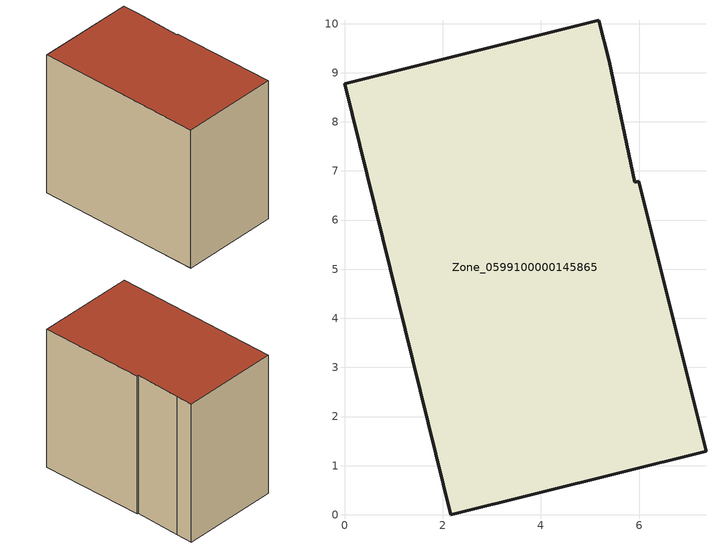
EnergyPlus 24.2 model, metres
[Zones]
Zone_0599100000145865
 floor ground (C_G): 5.39,9.23 5.91,6.77 5.99,6.79 7.36,1.3 2.16,0 0,8.78 5.18,10.07 z0
 wall outside (C_F): 2.16,0 7.36,1.3 5.99,6.79 5.91,6.77 5.39,9.23 5.18,10.07 0,8.78 2.16,0 z0:7.79
 roof outside (C_R): 5.91,6.77 5.39,9.23 5.18,10.07 0,8.78 2.16,0 7.36,1.3 5.99,6.79 z7.79
[BUILDING]
Pand.0599100000145865: North Axis=0; Terrain=City; Loads Convergence Tolerance Value=0.04; Temperature Convergence Tolerance Value=0.4; Solar Distribution=FullExterior; Maximum Number of Warmup Days=25; Minimum Number of Warmup Days=1
[Site:Location]
Rotterdam.The.Hague.AP_ZH_NLD Design_Conditions: Latitude=51.96; Longitude=4.45; Time Zone=1; Elevation=-4.5
[SITE:GROUNDTEMPERATURE:BUILDINGSURFACE]
18, 18, 18, 18, 18, 18, 18, 18, 18, 18, 18, 18
[MATERIAL] Thermal Absorptance=0.9; Solar Absorptance=0.7; Visible Absorptance=0.7
Name | Roughness | Thickness | Conductivity | Density | Specific Heat
G.TC.1975-1991 | MediumSmooth | 0.15 | 0.288461 | 540 | 1210
F.TC.1975-1991 | Rough | 0.3 | 0.230769 | 1920 | 840
R.TC.1975-1991 | MediumRough | 0.2 | 0.153846 | 1500 | 1000
[CONSTRUCTION]
C_G: G.TC.1975-1991
C_F: F.TC.1975-1991
C_R: R.TC.1975-1991
[ZONE]
Zone_0599100000145865: Type=1; Multiplier=1; Ceiling Height=Autocalculate; Volume=Autocalculate; Floor Area=autocalculate; Part of Total Floor Area=Yes
[ZONEINFILTRATION:DESIGNFLOWRATE]
Infil_Zone_0599100000145865: Zone or ZoneList or Space or SpaceList=Zone_0599100000145865; Schedule=AlwaysOn; Design Flow Rate Calculation Method=Flow/Area; Flow Rate per Floor Area=0.003; Constant Term Coefficient=1; Temperature Term Coefficient=0; Velocity Term Coefficient=0; Velocity Squared Term Coefficient=0
[HVACTEMPLATE:ZONE:IDEALLOADSAIRSYSTEM]
Zone_0599100000145865: Maximum Heating Supply Air Temperature=50; Minimum Cooling Supply Air Temperature=13; Maximum Heating Supply Air Humidity Ratio=0.0156; Minimum Cooling Supply Air Humidity Ratio=0.0077; Heating Limit=NoLimit; Cooling Limit=NoLimit; Dehumidification Control Type=ConstantSensibleHeatRatio; Cooling Sensible Heat Ratio=0.7; Dehumidification Setpoint=60; Humidification Control Type=None; Humidification Setpoint=30; Outdoor Air Method=None; Outdoor Air Flow Rate per Person=0.00944; Outdoor Air Flow Rate per Zone Floor Area=0; Outdoor Air Flow Rate per Zone=0; Demand Controlled Ventilation Type=None; Outdoor Air Economizer Type=NoEconomizer; Heat Recovery Type=None; Sensible Heat Recovery Effectiveness=0.7; Latent Heat Recovery Effectiveness=0.65
[ZONECONTROL:THERMOSTAT]
ThermostatControl_Zone_0599100000145865: Zone or ZoneList=Zone_0599100000145865; Control Type Schedule=DualSetpointControlType; Control 1=Thermostat_Zone_0599100000145865; Temperature Difference Between Cutout And Setpoint=0
[THERMOSTATSETPOINT:DUALSETPOINT]
Thermostat_Zone_0599100000145865: Heating Setpoint Temperature Schedule=HeatingSetpoint_Zone_0599100000145865; Cooling Setpoint Temperature Schedule=CoolingSetpoint_Zone_0599100000145865
[SCHEDULE:COMPACT]
HeatingSetpoint_Zone_0599100000145865: Through: 12/31, For: AllDays, Until: 24:00, 21
CoolingSetpoint_Zone_0599100000145865: Through: 12/31, For: AllDays, Until: 24:00, 24
DualSetpointControlType: Through: 12/31, For: AllDays, Until: 24:00, 4
AlwaysOn: Through: 12/31, For: AllDays, Until: 24:00, 1
